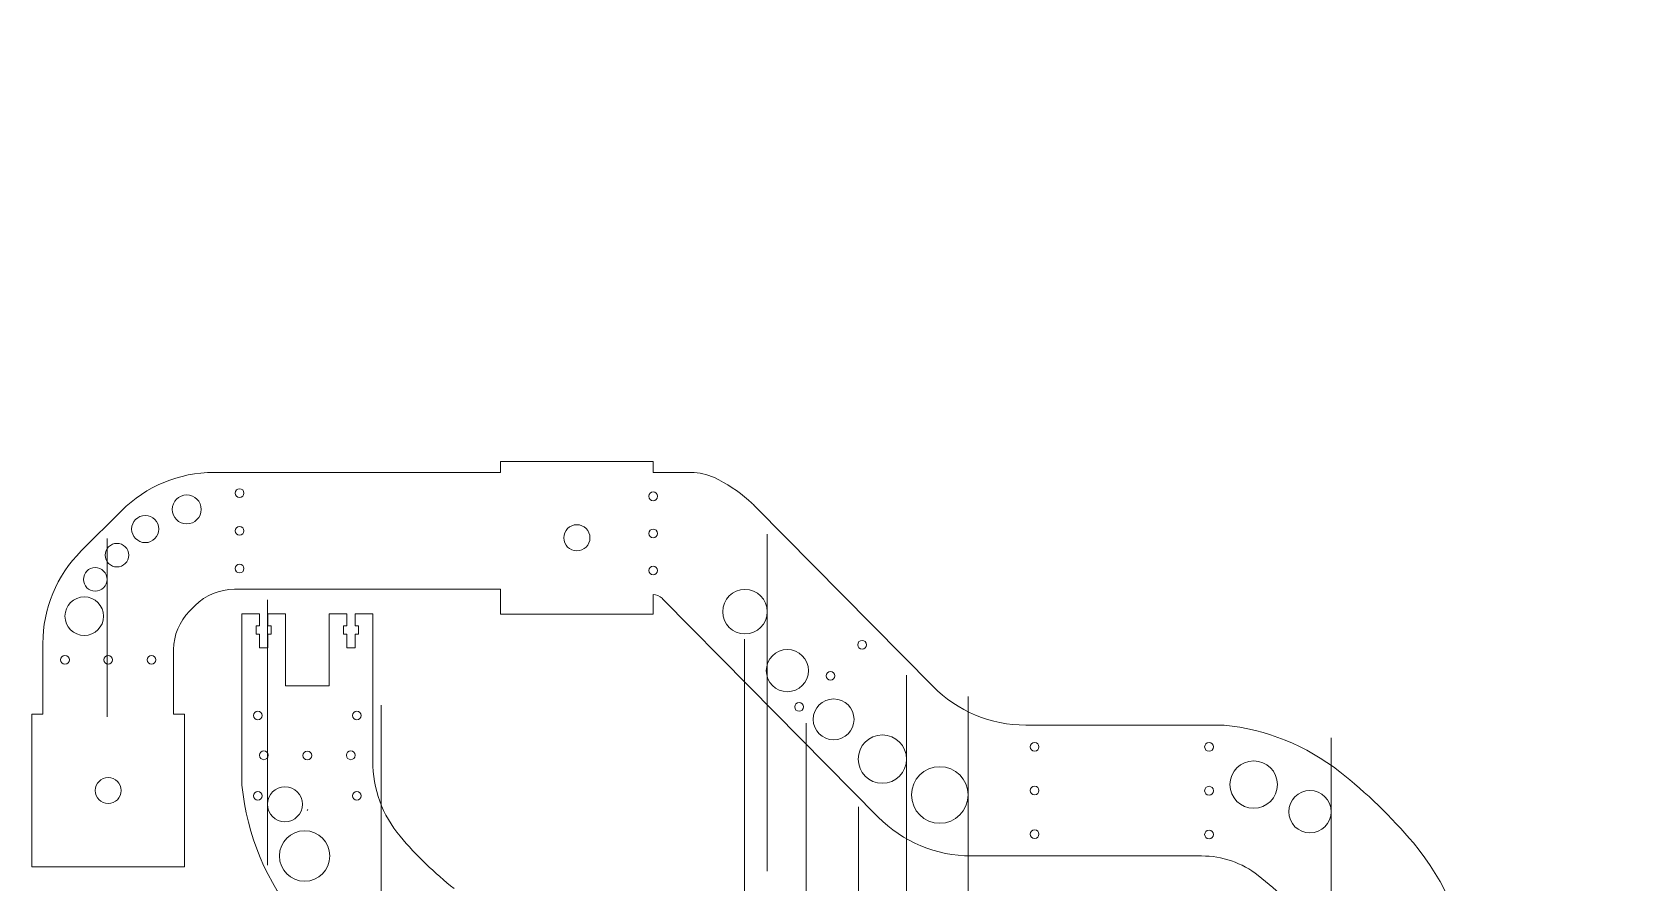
# Model space of a CAD drawing. Header units: millimetres. Extents: x -1040 to 375, y -613 to 390.
# Drawn here: x -381 to 351, y 0 to 390 of the extents above; entities that cross this region are included whole.
import ezdxf

# ---------------------------------------------------------------- set-up
doc = ezdxf.new("R2010")
doc.units = ezdxf.units.MM
doc.header["$MEASUREMENT"] = 0
doc.layers.add('Layer 1', color=7, linetype='Continuous')

msp = doc.modelspace()

# ---------------------------------------------------------------- linework, layer by layer
at = {"layer": 'Layer 1', "color": 1, "lineweight": 9}
for points, knots in [([(-54.417, -39.7806), (-54.417, -46.9482), (-48.6066, -52.7586), (-41.439, -52.7586), (-41.439, -52.7586), (-34.2715, -52.7586), (-28.461, -46.9482), (-28.461, -39.7806), (-28.461, -39.7806), (-28.461, -32.6131), (-34.2714, -26.8026), (-41.439, -26.8026), (-41.439, -26.8026), (-48.6065, -26.8025), (-54.417, -32.613), (-54.417, -39.7805), (-54.417, -254.8055), (-54.417, 390.2754), (-54.417, -39.7806)], [0, 0, 0, 0, 0.2, 0.2, 0.2, 0.2, 0.4, 0.4, 0.4, 0.4, 0.6, 0.6, 0.6, 0.6, 1, 1, 1, 1.0001, 1.0001, 1.0001, 1.0001]), ([(-26.1887, -56.2355), (-26.1887, -62.3565), (-21.2267, -67.3185), (-15.1057, -67.3185), (-15.1057, -67.3185), (-8.9847, -67.3185), (-4.0227, -62.3565), (-4.0227, -56.2355), (-4.0227, -56.2355), (-4.0226, -50.1145), (-8.9847, -45.1525), (-15.1056, -45.1525), (-15.1056, -45.1525), (-21.2266, -45.1524), (-26.1887, -50.1145), (-26.1887, -56.2354), (-26.1887, -239.8624), (-26.1887, 311.0245), (-26.1887, -56.2355)], [0, 0, 0, 0, 0.2, 0.2, 0.2, 0.2, 0.4, 0.4, 0.4, 0.4, 0.6, 0.6, 0.6, 0.6, 1, 1, 1, 1.0001, 1.0001, 1.0001, 1.0001]), ([(-273.3009, 35.8857), (-273.3009, 31.4444), (-269.7005, 27.8439), (-265.2591, 27.8439), (-265.2591, 27.8439), (-260.8178, 27.8439), (-257.2173, 31.4443), (-257.2173, 35.8857), (-257.2173, 35.8857), (-257.2173, 40.3271), (-260.8177, 43.9275), (-265.2591, 43.9275), (-265.2591, 43.9275), (-269.7004, 43.9275), (-273.3009, 40.3271), (-273.3009, 35.8858), (-273.3009, -97.3532), (-273.3009, 302.3637), (-273.3009, 35.8857)], [0, 0, 0, 0, 0.2, 0.2, 0.2, 0.2, 0.4, 0.4, 0.4, 0.4, 0.6, 0.6, 0.6, 0.6, 1, 1, 1, 1.0001, 1.0001, 1.0001, 1.0001]), ([(-44.0078, 124.2359), (-44.0078, 129.8739), (-48.5783, 134.4444), (-54.2163, 134.4444), (-54.2163, 134.4444), (-59.8543, 134.4444), (-64.4248, 129.8739), (-64.4248, 124.2359), (-64.4248, 124.2359), (-64.4248, 118.5979), (-59.8543, 114.0274), (-54.2163, 114.0274), (-54.2163, 114.0274), (-48.5783, 114.0273), (-44.0078, 118.5978), (-44.0078, 124.2358), (-44.0078, 293.3758), (-44.0078, -214.0441), (-44.0078, 124.2359)], [0, 0, 0, 0, 0.2, 0.2, 0.2, 0.2, 0.4, 0.4, 0.4, 0.4, 0.6, 0.6, 0.6, 0.6, 1, 1, 1, 1.0001, 1.0001, 1.0001, 1.0001]), ([(-221.0304, -32.1129), (-221.0304, -37.4882), (-216.6728, -41.8459), (-211.2974, -41.8459), (-211.2974, -41.8459), (-205.922, -41.8459), (-201.5644, -37.4883), (-201.5644, -32.1129), (-201.5644, -32.1129), (-201.5644, -26.7375), (-205.922, -22.3799), (-211.2974, -22.3799), (-211.2974, -22.3799), (-216.6727, -22.3798), (-221.0304, -26.7374), (-221.0304, -32.1128), (-221.0304, -193.3748), (-221.0304, 290.4051), (-221.0304, -32.1129)], [0, 0, 0, 0, 0.2, 0.2, 0.2, 0.2, 0.4, 0.4, 0.4, 0.4, 0.6, 0.6, 0.6, 0.6, 1, 1, 1, 1.0001, 1.0001, 1.0001, 1.0001]), ([(48.1323, 40.1579), (48.1323, 47.3255), (42.3219, 53.1359), (35.1543, 53.1359), (35.1543, 53.1359), (27.9868, 53.1359), (22.1763, 47.3255), (22.1763, 40.1579), (22.1763, 40.1579), (22.1763, 32.9904), (27.9867, 27.1799), (35.1543, 27.1799), (35.1543, 27.1799), (42.3218, 27.1798), (48.1323, 32.9903), (48.1323, 40.1578), (48.1323, 255.1828), (48.1323, -389.8981), (48.1323, 40.1579)], [0, 0, 0, 0, 0.2, 0.2, 0.2, 0.2, 0.4, 0.4, 0.4, 0.4, 0.6, 0.6, 0.6, 0.6, 1, 1, 1, 1.0001, 1.0001, 1.0001, 1.0001]), ([(19.904, 56.6128), (19.904, 62.7338), (14.942, 67.6958), (8.821, 67.6958), (8.821, 67.6958), (2.7, 67.6958), (-2.262, 62.7338), (-2.262, 56.6128), (-2.262, 56.6128), (-2.2621, 50.4918), (2.7, 45.5298), (8.8209, 45.5298), (8.8209, 45.5298), (14.9419, 45.5297), (19.904, 50.4918), (19.904, 56.6127), (19.904, 240.2397), (19.904, -310.6472), (19.904, 56.6128)], [0, 0, 0, 0, 0.2, 0.2, 0.2, 0.2, 0.4, 0.4, 0.4, 0.4, 0.6, 0.6, 0.6, 0.6, 1, 1, 1, 1.0001, 1.0001, 1.0001, 1.0001]), ([(-2.1418, -74.4773), (-2.1418, -79.6496), (2.0512, -83.8426), (7.2235, -83.8426), (7.2235, -83.8426), (12.3959, -83.8426), (16.5889, -79.6496), (16.5889, -74.4773), (16.5889, -74.4773), (16.5889, -69.305), (12.3959, -65.112), (7.2236, -65.1119), (7.2236, -65.1119), (2.0513, -65.1119), (-2.1417, -69.3049), (-2.1418, -74.4772), (-2.1448, -229.6462), (-2.1418, 235.8607), (-2.1418, -74.4773)], [0, 0, 0, 0, 0.2, 0.2, 0.2, 0.2, 0.4, 0.4, 0.4, 0.4, 0.6, 0.6, 0.6, 0.6, 1, 1, 1, 1.0001, 1.0001, 1.0001, 1.0001]), ([(-346.8559, 139.0776), (-346.8559, 142.0647), (-349.2774, 144.4863), (-352.2646, 144.4863), (-352.2646, 144.4863), (-355.2518, 144.4863), (-357.6734, 142.0648), (-357.6734, 139.0776), (-357.6734, 139.0776), (-357.6734, 136.0904), (-355.2518, 133.6688), (-352.2646, 133.6688), (-352.2646, 133.6688), (-349.2775, 133.6688), (-346.8559, 136.0904), (-346.8559, 139.0775), (-346.8559, 228.6905), (-346.8559, -40.1484), (-346.8559, 139.0776)], [0, 0, 0, 0, 0.2, 0.2, 0.2, 0.2, 0.4, 0.4, 0.4, 0.4, 0.6, 0.6, 0.6, 0.6, 1, 1, 1, 1.0001, 1.0001, 1.0001, 1.0001]), ([(37.7231, -123.8586), (37.7231, -129.4966), (42.2936, -134.0671), (47.9316, -134.0671), (47.9316, -134.0671), (53.5696, -134.0671), (58.1401, -129.4966), (58.1401, -123.8586), (58.1401, -123.8586), (58.1401, -118.2206), (53.5696, -113.6501), (47.9316, -113.6501), (47.9316, -113.6501), (42.2936, -113.65), (37.7231, -118.2205), (37.7231, -123.8585), (37.7231, -292.9985), (37.7231, 214.4214), (37.7231, -123.8586)], [0, 0, 0, 0, 0.2, 0.2, 0.2, 0.2, 0.4, 0.4, 0.4, 0.4, 0.6, 0.6, 0.6, 0.6, 1, 1, 1, 1.0001, 1.0001, 1.0001, 1.0001]), ([(214.7457, 32.4902), (214.7457, 37.8655), (210.3881, 42.2232), (205.0127, 42.2232), (205.0127, 42.2232), (199.6373, 42.2232), (195.2797, 37.8656), (195.2797, 32.4902), (195.2797, 32.4902), (195.2797, 27.1148), (199.6373, 22.7572), (205.0127, 22.7572), (205.0127, 22.7572), (210.388, 22.7571), (214.7457, 27.1147), (214.7457, 32.4901), (214.7457, 193.7521), (214.7457, -290.0278), (214.7457, 32.4902)], [0, 0, 0, 0, 0.2, 0.2, 0.2, 0.2, 0.4, 0.4, 0.4, 0.4, 0.6, 0.6, 0.6, 0.6, 1, 1, 1, 1.0001, 1.0001, 1.0001, 1.0001]), ([(-303.6746, 171.1838), (-303.6746, 174.8476), (-306.6447, 177.8176), (-310.3085, 177.8176), (-310.3085, 177.8176), (-313.9722, 177.8176), (-316.9423, 174.8476), (-316.9423, 171.1838), (-316.9423, 171.1838), (-316.9423, 167.5201), (-313.9723, 164.55), (-310.3085, 164.55), (-310.3085, 164.55), (-306.6447, 164.5499), (-303.6746, 167.52), (-303.6746, 171.1838)], [0, 0, 0, 0, 0.2, 0.2, 0.2, 0.2, 0.4, 0.4, 0.4, 0.4, 0.6, 0.6, 0.6, 0.6, 1, 1, 1, 1]), ([(-284.0484, 178.6779), (-284.0484, 179.7825), (-284.9439, 180.6779), (-286.0484, 180.6779), (-286.0484, 180.6779), (-287.153, 180.6779), (-288.0484, 179.7825), (-288.0484, 178.6779), (-288.0484, 178.6779), (-288.0484, 177.5734), (-287.153, 176.6779), (-286.0484, 176.6779), (-286.0484, 176.6779), (-284.9439, 176.6779), (-284.0484, 177.5733), (-284.0484, 178.6779)], [0, 0, 0, 0, 0.2, 0.2, 0.2, 0.2, 0.4, 0.4, 0.4, 0.4, 0.6, 0.6, 0.6, 0.6, 1, 1, 1, 1]), ([(-94.3085, 177.1838), (-94.3085, 178.2884), (-95.2039, 179.1838), (-96.3085, 179.1838), (-96.3085, 179.1838), (-97.413, 179.1838), (-98.3085, 178.2884), (-98.3085, 177.1838), (-98.3085, 177.1838), (-98.3085, 176.0792), (-97.413, 175.1838), (-96.3085, 175.1838), (-96.3085, 175.1838), (-95.2039, 175.1838), (-94.3085, 176.0792), (-94.3085, 177.1838)], [0, 0, 0, 0, 0.2, 0.2, 0.2, 0.2, 0.4, 0.4, 0.4, 0.4, 0.6, 0.6, 0.6, 0.6, 1, 1, 1, 1]), ([(-323.0529, 162.1838), (-323.0529, 165.6387), (-325.8536, 168.4394), (-329.3085, 168.4394), (-329.3085, 168.4394), (-332.7633, 168.4394), (-335.564, 165.6387), (-335.564, 162.1838), (-335.564, 162.1838), (-335.564, 158.729), (-332.7633, 155.9282), (-329.3085, 155.9282), (-329.3085, 155.9282), (-325.8536, 155.9282), (-323.0529, 158.7289), (-323.0529, 162.1838)], [0, 0, 0, 0, 0.2, 0.2, 0.2, 0.2, 0.4, 0.4, 0.4, 0.4, 0.6, 0.6, 0.6, 0.6, 1, 1, 1, 1]), ([(-284.0484, 161.3485), (-284.0484, 162.4531), (-284.9439, 163.3485), (-286.0484, 163.3485), (-286.0484, 163.3485), (-287.153, 163.3485), (-288.0484, 162.4531), (-288.0484, 161.3485), (-288.0484, 161.3485), (-288.0484, 160.244), (-287.153, 159.3485), (-286.0484, 159.3485), (-286.0484, 159.3485), (-284.9439, 159.3485), (-284.0484, 160.2439), (-284.0484, 161.3485)], [0, 0, 0, 0, 0.2, 0.2, 0.2, 0.2, 0.4, 0.4, 0.4, 0.4, 0.6, 0.6, 0.6, 0.6, 1, 1, 1, 1]), ([(-125.3085, 158.1626), (-125.3085, 161.4763), (-127.9947, 164.1626), (-131.3085, 164.1626), (-131.3085, 164.1626), (-134.6222, 164.1626), (-137.3085, 161.4763), (-137.3085, 158.1626), (-137.3085, 158.1626), (-137.3085, 154.8489), (-134.6222, 152.1626), (-131.3085, 152.1626), (-131.3085, 152.1626), (-127.9948, 152.1626), (-125.3085, 154.8489), (-125.3085, 158.1626)], [0, 0, 0, 0, 0.2, 0.2, 0.2, 0.2, 0.4, 0.4, 0.4, 0.4, 0.6, 0.6, 0.6, 0.6, 1, 1, 1, 1]), ([(-94.3085, 160.1871), (-94.3085, 161.2917), (-95.2039, 162.1871), (-96.3085, 162.1871), (-96.3085, 162.1871), (-97.413, 162.1871), (-98.3085, 161.2917), (-98.3085, 160.1871), (-98.3085, 160.1871), (-98.3085, 159.0826), (-97.413, 158.1871), (-96.3085, 158.1871), (-96.3085, 158.1871), (-95.2039, 158.1871), (-94.3085, 159.0825), (-94.3085, 160.1871)], [0, 0, 0, 0, 0.2, 0.2, 0.2, 0.2, 0.4, 0.4, 0.4, 0.4, 0.6, 0.6, 0.6, 0.6, 1, 1, 1, 1]), ([(-336.8997, 150.1838), (-336.8997, 153.171), (-339.3213, 155.5926), (-342.3085, 155.5926), (-342.3085, 155.5926), (-345.2956, 155.5926), (-347.7172, 153.171), (-347.7172, 150.1838), (-347.7172, 150.1838), (-347.7172, 147.1966), (-345.2957, 144.7751), (-342.3085, 144.7751), (-342.3085, 144.7751), (-339.3213, 144.775), (-336.8997, 147.1966), (-336.8997, 150.1838)], [0, 0, 0, 0, 0.2, 0.2, 0.2, 0.2, 0.4, 0.4, 0.4, 0.4, 0.6, 0.6, 0.6, 0.6, 1, 1, 1, 1]), ([(-284.0484, 144.0191), (-284.0484, 145.1237), (-284.9439, 146.0191), (-286.0484, 146.0191), (-286.0484, 146.0191), (-287.153, 146.0191), (-288.0484, 145.1237), (-288.0484, 144.0191), (-288.0484, 144.0191), (-288.0484, 142.9146), (-287.153, 142.0191), (-286.0484, 142.0191), (-286.0484, 142.0191), (-284.9439, 142.0191), (-284.0484, 142.9145), (-284.0484, 144.0191)], [0, 0, 0, 0, 0.2, 0.2, 0.2, 0.2, 0.4, 0.4, 0.4, 0.4, 0.6, 0.6, 0.6, 0.6, 1, 1, 1, 1]), ([(-94.3085, 143.1904), (-94.3085, 144.295), (-95.2039, 145.1904), (-96.3085, 145.1904), (-96.3085, 145.1904), (-97.413, 145.1904), (-98.3085, 144.295), (-98.3085, 143.1904), (-98.3085, 143.1904), (-98.3085, 142.0859), (-97.413, 141.1904), (-96.3085, 141.1904), (-96.3085, 141.1904), (-95.2039, 141.1904), (-94.3085, 142.0858), (-94.3085, 143.1904)], [0, 0, 0, 0, 0.2, 0.2, 0.2, 0.2, 0.4, 0.4, 0.4, 0.4, 0.6, 0.6, 0.6, 0.6, 1, 1, 1, 1]), ([(-348.4707, 122.1838), (-348.4707, 127.0648), (-352.4275, 131.0215), (-357.3084, 131.0216), (-357.3084, 131.0216), (-362.1894, 131.0216), (-366.1462, 127.0648), (-366.1462, 122.1838), (-366.1462, 122.1838), (-366.1462, 117.3029), (-362.1894, 113.3461), (-357.3085, 113.3461), (-357.3085, 113.3461), (-352.4275, 113.346), (-348.4707, 117.3028), (-348.4707, 122.1838)], [0, 0, 0, 0, 0.2, 0.2, 0.2, 0.2, 0.4, 0.4, 0.4, 0.4, 0.6, 0.6, 0.6, 0.6, 1, 1, 1, 1]), ([(1.5279, 109.0998), (1.5279, 110.2044), (0.6325, 111.0998), (-0.4721, 111.0998), (-0.4721, 111.0998), (-1.5766, 111.0998), (-2.4721, 110.2044), (-2.4721, 109.0998), (-2.4721, 109.0998), (-2.4721, 107.9952), (-1.5766, 107.0998), (-0.4721, 107.0998), (-0.4721, 107.0998), (0.6325, 107.0998), (1.5279, 107.9952), (1.5279, 109.0998)], [0, 0, 0, 0, 0.2, 0.2, 0.2, 0.2, 0.4, 0.4, 0.4, 0.4, 0.6, 0.6, 0.6, 0.6, 1, 1, 1, 1]), ([(-364.1506, 102.1838), (-364.1506, 103.2884), (-365.046, 104.1838), (-366.1506, 104.1838), (-366.1506, 104.1838), (-367.2551, 104.1838), (-368.1506, 103.2884), (-368.1506, 102.1838), (-368.1506, 102.1838), (-368.1506, 101.0792), (-367.2551, 100.1838), (-366.1506, 100.1838), (-366.1506, 100.1838), (-365.046, 100.1838), (-364.1506, 101.0792), (-364.1506, 102.1838)], [0, 0, 0, 0, 0.2, 0.2, 0.2, 0.2, 0.4, 0.4, 0.4, 0.4, 0.6, 0.6, 0.6, 0.6, 1, 1, 1, 1]), ([(-344.3085, 102.1838), (-344.3085, 103.2884), (-345.2039, 104.1838), (-346.3085, 104.1838), (-346.3085, 104.1838), (-347.413, 104.1838), (-348.3085, 103.2884), (-348.3085, 102.1838), (-348.3085, 102.1838), (-348.3085, 101.0792), (-347.413, 100.1838), (-346.3085, 100.1838), (-346.3085, 100.1838), (-345.2039, 100.1838), (-344.3085, 101.0792), (-344.3085, 102.1838)], [0, 0, 0, 0, 0.2, 0.2, 0.2, 0.2, 0.4, 0.4, 0.4, 0.4, 0.6, 0.6, 0.6, 0.6, 1, 1, 1, 1]), ([(-324.4664, 102.1838), (-324.4664, 103.2884), (-325.3618, 104.1838), (-326.4664, 104.1838), (-326.4664, 104.1838), (-327.5709, 104.1838), (-328.4664, 103.2884), (-328.4664, 102.1838), (-328.4664, 102.1838), (-328.4664, 101.0792), (-327.5709, 100.1838), (-326.4664, 100.1838), (-326.4664, 100.1838), (-325.3618, 100.1838), (-324.4664, 101.0792), (-324.4664, 102.1838)], [0, 0, 0, 0, 0.2, 0.2, 0.2, 0.2, 0.4, 0.4, 0.4, 0.4, 0.6, 0.6, 0.6, 0.6, 1, 1, 1, 1]), ([(-25.0797, 97.2224), (-25.0797, 102.5671), (-29.4124, 106.8998), (-34.7571, 106.8998), (-34.7571, 106.8998), (-40.1018, 106.8999), (-44.4345, 102.5671), (-44.4345, 97.2225), (-44.4345, 97.2225), (-44.4345, 91.8778), (-40.1018, 87.5451), (-34.7571, 87.5451), (-34.7571, 87.5451), (-29.4125, 87.545), (-25.0797, 91.8777), (-25.0797, 97.2224)], [0, 0, 0, 0, 0.2, 0.2, 0.2, 0.2, 0.4, 0.4, 0.4, 0.4, 0.6, 0.6, 0.6, 0.6, 1, 1, 1, 1]), ([(-12.934, 94.82), (-12.934, 95.9245), (-13.8295, 96.82), (-14.934, 96.82), (-14.934, 96.82), (-16.0386, 96.82), (-16.934, 95.9245), (-16.934, 94.82), (-16.934, 94.82), (-16.934, 93.7154), (-16.0386, 92.82), (-14.934, 92.82), (-14.934, 92.82), (-13.8295, 92.82), (-12.934, 93.7154), (-12.934, 94.82)], [0, 0, 0, 0, 0.2, 0.2, 0.2, 0.2, 0.4, 0.4, 0.4, 0.4, 0.6, 0.6, 0.6, 0.6, 1, 1, 1, 1]), ([(267.0162, -35.5084), (267.0162, -31.0671), (263.4158, -27.4666), (258.9744, -27.4666), (258.9744, -27.4666), (254.5331, -27.4666), (250.9326, -31.067), (250.9326, -35.5084), (250.9326, -35.5084), (250.9326, -39.9498), (254.533, -43.5502), (258.9744, -43.5502), (258.9744, -43.5502), (263.4157, -43.5502), (267.0162, -39.9498), (267.0162, -35.5085), (267.0162, 97.7305), (267.0162, -301.9864), (267.0162, -35.5084)], [0, 0, 0, 0, 0.2, 0.2, 0.2, 0.2, 0.4, 0.4, 0.4, 0.4, 0.6, 0.6, 0.6, 0.6, 1, 1, 1, 1.0001, 1.0001, 1.0001, 1.0001]), ([(-27.396, 80.5401), (-27.396, 81.6447), (-28.2914, 82.5401), (-29.396, 82.5401), (-29.396, 82.5401), (-30.5006, 82.5401), (-31.396, 81.6447), (-31.396, 80.5401), (-31.396, 80.5401), (-31.396, 79.4356), (-30.5006, 78.5401), (-29.396, 78.5401), (-29.396, 78.5401), (-28.2914, 78.5401), (-27.396, 79.4355), (-27.396, 80.5401)], [0, 0, 0, 0, 0.2, 0.2, 0.2, 0.2, 0.4, 0.4, 0.4, 0.4, 0.6, 0.6, 0.6, 0.6, 1, 1, 1, 1]), ([(-4.1429, 74.8546), (-4.1429, 80.0269), (-8.3359, 84.2199), (-13.5082, 84.2199), (-13.5082, 84.2199), (-18.6806, 84.2199), (-22.8736, 80.0269), (-22.8736, 74.8546), (-22.8736, 74.8546), (-22.8736, 69.6823), (-18.6806, 65.4893), (-13.5083, 65.4892), (-13.5083, 65.4892), (-8.336, 65.4892), (-4.143, 69.6822), (-4.1429, 74.8545), (-4.1429, 74.8545), (-4.1429, 74.8545), (-4.1429, 74.8546)], [0, 0, 0, 0, 0.2, 0.2, 0.2, 0.2, 0.4, 0.4, 0.4, 0.4, 0.6, 0.6, 0.6, 0.6, 1, 1, 1, 1.0001, 1.0001, 1.0001, 1.0001]), ([(-279.7106, 76.5985), (-279.7106, 75.4939), (-278.8151, 74.5985), (-277.7106, 74.5985), (-277.7106, 74.5985), (-276.606, 74.5985), (-275.7106, 75.4939), (-275.7106, 76.5985), (-275.7106, 76.5985), (-275.7106, 77.7031), (-276.606, 78.5985), (-277.7106, 78.5985), (-277.7106, 78.5985), (-278.8151, 78.5985), (-279.7106, 77.7031), (-279.7106, 76.5985)], [0, 0, 0, 0, 0.2, 0.2, 0.2, 0.2, 0.4, 0.4, 0.4, 0.4, 0.6, 0.6, 0.6, 0.6, 1, 1, 1, 1]), ([(-234.2419, 76.5985), (-234.2419, 75.4939), (-233.3465, 74.5985), (-232.2419, 74.5985), (-232.2419, 74.5985), (-231.1373, 74.5985), (-230.2419, 75.4939), (-230.2419, 76.5985), (-230.2419, 76.5985), (-230.2419, 77.7031), (-231.1373, 78.5985), (-232.2419, 78.5985), (-232.2419, 78.5985), (-233.3465, 78.5985), (-234.2419, 77.7031), (-234.2419, 76.5985)], [0, 0, 0, 0, 0.2, 0.2, 0.2, 0.2, 0.4, 0.4, 0.4, 0.4, 0.6, 0.6, 0.6, 0.6, 1, 1, 1, 1]), ([(-276.8991, 58.3505), (-276.8991, 57.2459), (-276.0037, 56.3505), (-274.8991, 56.3505), (-274.8991, 56.3505), (-273.7946, 56.3505), (-272.8991, 57.2459), (-272.8991, 58.3505), (-272.8991, 58.3505), (-272.8991, 59.455), (-273.7945, 60.3505), (-274.8991, 60.3505), (-274.8991, 60.3505), (-276.0037, 60.3505), (-276.8991, 59.4551), (-276.8991, 58.3505)], [0, 0, 0, 0, 0.2, 0.2, 0.2, 0.2, 0.4, 0.4, 0.4, 0.4, 0.6, 0.6, 0.6, 0.6, 1, 1, 1, 1]), ([(-256.9762, 58.2878), (-256.9762, 57.1833), (-256.0808, 56.2878), (-254.9762, 56.2878), (-254.9762, 56.2878), (-253.8717, 56.2878), (-252.9762, 57.1833), (-252.9762, 58.2878), (-252.9762, 58.2878), (-252.9762, 59.3924), (-253.8717, 60.2878), (-254.9762, 60.2878), (-254.9762, 60.2878), (-256.0808, 60.2878), (-256.9762, 59.3924), (-256.9762, 58.2878)], [0, 0, 0, 0, 0.2, 0.2, 0.2, 0.2, 0.4, 0.4, 0.4, 0.4, 0.6, 0.6, 0.6, 0.6, 1, 1, 1, 1]), ([(-237.0534, 58.3505), (-237.0534, 57.2459), (-236.1579, 56.3505), (-235.0534, 56.3505), (-235.0534, 56.3505), (-233.9488, 56.3505), (-233.0534, 57.2459), (-233.0534, 58.3505), (-233.0534, 58.3505), (-233.0534, 59.455), (-233.9488, 60.3505), (-235.0533, 60.3505), (-235.0533, 60.3505), (-236.1579, 60.3505), (-237.0534, 59.4551), (-237.0534, 58.3505)], [0, 0, 0, 0, 0.2, 0.2, 0.2, 0.2, 0.4, 0.4, 0.4, 0.4, 0.6, 0.6, 0.6, 0.6, 1, 1, 1, 1]), ([(80.6915, 62.205), (80.6915, 63.3095), (79.7961, 64.205), (78.6915, 64.205), (78.6915, 64.205), (77.587, 64.205), (76.6915, 63.3095), (76.6915, 62.205), (76.6915, 62.205), (76.6915, 61.1004), (77.587, 60.205), (78.6915, 60.205), (78.6915, 60.205), (79.7961, 60.205), (80.6915, 61.1004), (80.6915, 62.205)], [0, 0, 0, 0, 0.2, 0.2, 0.2, 0.2, 0.4, 0.4, 0.4, 0.4, 0.6, 0.6, 0.6, 0.6, 1, 1, 1, 1]), ([(160.6915, 62.1838), (160.6915, 63.2884), (159.7961, 64.1838), (158.6915, 64.1838), (158.6915, 64.1838), (157.587, 64.1838), (156.6915, 63.2884), (156.6915, 62.1838), (156.6915, 62.1838), (156.6915, 61.0792), (157.587, 60.1838), (158.6915, 60.1838), (158.6915, 60.1838), (159.7961, 60.1838), (160.6915, 61.0792), (160.6915, 62.1838)], [0, 0, 0, 0, 0.2, 0.2, 0.2, 0.2, 0.4, 0.4, 0.4, 0.4, 0.6, 0.6, 0.6, 0.6, 1, 1, 1, 1]), ([(190.0607, 44.9227), (190.0607, 50.9337), (185.1879, 55.8066), (179.1769, 55.8066), (179.1769, 55.8066), (173.1659, 55.8066), (168.293, 50.9337), (168.293, 44.9228), (168.293, 44.9228), (168.293, 38.9118), (173.1658, 34.0389), (179.1768, 34.0389), (179.1768, 34.0389), (185.1878, 34.0388), (190.0607, 38.9117), (190.0607, 44.9227)], [0, 0, 0, 0, 0.2, 0.2, 0.2, 0.2, 0.4, 0.4, 0.4, 0.4, 0.6, 0.6, 0.6, 0.6, 1, 1, 1, 1]), ([(-340.3585, 42.1838), (-340.3585, 45.4699), (-343.0224, 48.1338), (-346.3085, 48.1338), (-346.3085, 48.1338), (-349.5945, 48.1338), (-352.2585, 45.4699), (-352.2585, 42.1838), (-352.2585, 42.1838), (-352.2585, 38.8977), (-349.5946, 36.2338), (-346.3085, 36.2338), (-346.3085, 36.2338), (-343.0224, 36.2338), (-340.3585, 38.8977), (-340.3585, 42.1838)], [0, 0, 0, 0, 0.2, 0.2, 0.2, 0.2, 0.4, 0.4, 0.4, 0.4, 0.6, 0.6, 0.6, 0.6, 1, 1, 1, 1]), ([(80.6915, 42.1838), (80.6915, 43.2884), (79.7961, 44.1838), (78.6915, 44.1838), (78.6915, 44.1838), (77.587, 44.1838), (76.6915, 43.2884), (76.6915, 42.1838), (76.6915, 42.1838), (76.6915, 41.0792), (77.587, 40.1838), (78.6915, 40.1838), (78.6915, 40.1838), (79.7961, 40.1838), (80.6915, 41.0792), (80.6915, 42.1838)], [0, 0, 0, 0, 0.2, 0.2, 0.2, 0.2, 0.4, 0.4, 0.4, 0.4, 0.6, 0.6, 0.6, 0.6, 1, 1, 1, 1]), ([(160.6915, 42.1157), (160.6915, 43.2202), (159.7961, 44.1157), (158.6915, 44.1157), (158.6915, 44.1157), (157.587, 44.1157), (156.6915, 43.2202), (156.6915, 42.1157), (156.6915, 42.1157), (156.6915, 41.0111), (157.587, 40.1157), (158.6915, 40.1157), (158.6915, 40.1157), (159.7961, 40.1157), (160.6915, 41.0111), (160.6915, 42.1157)], [0, 0, 0, 0, 0.2, 0.2, 0.2, 0.2, 0.4, 0.4, 0.4, 0.4, 0.6, 0.6, 0.6, 0.6, 1, 1, 1, 1]), ([(-279.7106, 39.7885), (-279.7106, 38.6839), (-278.8151, 37.7885), (-277.7106, 37.7885), (-277.7106, 37.7885), (-276.606, 37.7885), (-275.7106, 38.6839), (-275.7106, 39.7885), (-275.7106, 39.7885), (-275.7106, 40.8931), (-276.606, 41.7885), (-277.7106, 41.7885), (-277.7106, 41.7885), (-278.8151, 41.7885), (-279.7106, 40.8931), (-279.7106, 39.7885)], [0, 0, 0, 0, 0.2, 0.2, 0.2, 0.2, 0.4, 0.4, 0.4, 0.4, 0.6, 0.6, 0.6, 0.6, 1, 1, 1, 1]), ([(-234.2419, 39.7885), (-234.2419, 38.6839), (-233.3465, 37.7885), (-232.2419, 37.7885), (-232.2419, 37.7885), (-231.1373, 37.7885), (-230.2419, 38.6839), (-230.2419, 39.7885), (-230.2419, 39.7885), (-230.2419, 40.8931), (-231.1373, 41.7885), (-232.2419, 41.7885), (-232.2419, 41.7885), (-233.3465, 41.7885), (-234.2419, 40.8931), (-234.2419, 39.7885)], [0, 0, 0, 0, 0.2, 0.2, 0.2, 0.2, 0.4, 0.4, 0.4, 0.4, 0.6, 0.6, 0.6, 0.6, 1, 1, 1, 1]), ([(340.5712, -138.7003), (340.5712, -141.6874), (342.9927, -144.109), (345.9799, -144.109), (345.9799, -144.109), (348.9671, -144.109), (351.3887, -141.6875), (351.3887, -138.7003), (351.3887, -138.7003), (351.3887, -135.7131), (348.9671, -133.2915), (345.9799, -133.2915), (345.9799, -133.2915), (342.9928, -133.2915), (340.5712, -135.7131), (340.5712, -138.7002), (340.5712, -228.3132), (340.5712, 40.5257), (340.5712, -138.7003)], [0, 0, 0, 0, 0.2, 0.2, 0.2, 0.2, 0.4, 0.4, 0.4, 0.4, 0.6, 0.6, 0.6, 0.6, 1, 1, 1, 1.0001, 1.0001, 1.0001, 1.0001]), ([(-254.9925, 33.1935), (-254.9925, 33.1935), (-254.9233, 33.5251), (-254.9233, 33.5251), (-254.9233, 33.5251), (-254.8752, 33.4145), (-254.8271, 33.304), (-254.7788, 33.1935), (-254.7788, 33.1935), (-254.7788, 33.1935), (-254.9925, 33.1935), (-254.9925, 33.1935)], [0, 0, 0, 0, 0.25, 0.25, 0.25, 0.25, 0.5, 0.5, 0.5, 0.5, 1, 1, 1, 1]), ([(-267.7696, 12.1519), (-267.7696, 5.7666), (-262.5933, 0.5903), (-256.208, 0.5903), (-256.208, 0.5903), (-249.8228, 0.5903), (-244.6465, 5.7666), (-244.6465, 12.1519), (-244.6465, 12.1519), (-244.6465, 18.5371), (-249.8227, 23.7134), (-256.208, 23.7134), (-256.208, 23.7134), (-262.5932, 23.7135), (-267.7696, 18.5372), (-267.7696, 12.1519)], [0, 0, 0, 0, 0.2, 0.2, 0.2, 0.2, 0.4, 0.4, 0.4, 0.4, 0.6, 0.6, 0.6, 0.6, 1, 1, 1, 1]), ([(80.6915, 22.1626), (80.6915, 23.2672), (79.7961, 24.1626), (78.6915, 24.1626), (78.6915, 24.1626), (77.587, 24.1626), (76.6915, 23.2672), (76.6915, 22.1626), (76.6915, 22.1626), (76.6915, 21.0581), (77.587, 20.1626), (78.6915, 20.1626), (78.6915, 20.1626), (79.7961, 20.1626), (80.6915, 21.0581), (80.6915, 22.1626)], [0, 0, 0, 0, 0.2, 0.2, 0.2, 0.2, 0.4, 0.4, 0.4, 0.4, 0.6, 0.6, 0.6, 0.6, 1, 1, 1, 1]), ([(160.6915, 22.0475), (160.6915, 23.1521), (159.7961, 24.0475), (158.6915, 24.0475), (158.6915, 24.0475), (157.587, 24.0475), (156.6915, 23.1521), (156.6915, 22.0475), (156.6915, 22.0475), (156.6915, 20.943), (157.587, 20.0475), (158.6915, 20.0475), (158.6915, 20.0475), (159.7961, 20.0475), (160.6915, 20.943), (160.6915, 22.0475)], [0, 0, 0, 0, 0.2, 0.2, 0.2, 0.2, 0.4, 0.4, 0.4, 0.4, 0.6, 0.6, 0.6, 0.6, 1, 1, 1, 1])]:
    msp.add_open_spline(points, degree=3, knots=knots, dxfattribs=at)
for points in [[(-166.3085, 193.1626), (-166.3085, 193.1626), (-96.3085, 193.1626), (-96.3085, 193.1626)], [(-166.3085, 188.1626), (-166.3085, 188.1626), (-166.3085, 193.1626), (-166.3085, 193.1626)], [(-96.3085, 193.1626), (-96.3085, 193.1626), (-96.3085, 188.1626), (-96.3085, 188.1626)], [(-297.8275, 188.1626), (-313.7405, 188.1626), (-329.0017, 181.8412), (-340.2539, 170.589)], [(-297.8275, 188.1626), (-297.8275, 188.1626), (-166.3085, 188.1626), (-166.3085, 188.1626)], [(-78.9517, 188.1626), (-78.9517, 188.1626), (-96.3085, 188.1626), (-96.3085, 188.1626)], [(-68.238, 185.7506), (-71.5863, 187.3387), (-75.2458, 188.1626), (-78.9517, 188.1626)], [(-52.5897, 175.4489), (-57.3012, 179.5939), (-62.5681, 183.0613), (-68.238, 185.7506)], [(-358.7349, 152.108), (-358.7349, 152.108), (-340.2539, 170.589), (-340.2539, 170.589)], [(-49.0456, 172.0644), (-50.1804, 173.2404), (-51.3627, 174.3695), (-52.5897, 175.4489)], [(-49.0456, 172.0644), (-49.0456, 172.0644), (-9.6672, 132.1838), (-9.6672, 132.1838)], [(-358.7349, 152.108), (-369.9871, 140.8559), (-376.3085, 125.5946), (-376.3085, 109.6816)], [(-288.3954, 134.5344), (-295.1584, 134.5344), (-301.6444, 131.8478), (-306.4266, 127.0657)], [(-166.3085, 134.5344), (-166.3085, 134.5344), (-288.3954, 134.5344), (-288.3954, 134.5344)], [(-166.3085, 123.1626), (-166.3085, 123.1626), (-166.3085, 134.5344), (-166.3085, 134.5344)], [(-96.3085, 124.8018), (-96.3085, 124.8018), (-96.3085, 132.2116), (-96.3085, 132.2116)], [(-92.2213, 130.4008), (-93.3664, 131.4082), (-94.7929, 132.0402), (-96.3085, 132.2116)], [(-9.6672, 132.1838), (-9.6672, 132.1838), (31.9586, 90.0271), (31.9586, 90.0271)], [(-308.9861, 124.5061), (-308.9861, 124.5061), (-306.4266, 127.0657), (-306.4266, 127.0657)], [(-96.3085, 123.1626), (-96.3085, 123.1626), (-96.3085, 124.8018), (-96.3085, 124.8018)], [(-92.2213, 130.4008), (-92.1425, 130.3172), (-92.0628, 130.2346), (-91.9821, 130.1529)], [(-91.9821, 130.1529), (-91.9821, 130.1529), (-52.3616, 90.0271), (-52.3616, 90.0271)], [(-308.9861, 124.5061), (-313.6745, 119.8177), (-316.3085, 113.4589), (-316.3085, 106.8285)], [(-276.9762, 123.1935), (-276.9762, 123.1935), (-284.9762, 123.1935), (-284.9762, 123.1935)], [(-284.9762, 123.1935), (-284.9762, 123.1935), (-284.9762, 83.1935), (-284.9762, 83.1935)], [(-278.4262, 113.8791), (-278.4262, 113.8791), (-278.4262, 117.7791), (-278.4262, 117.7791)], [(-278.4262, 117.7791), (-278.4262, 117.7791), (-276.9762, 117.7791), (-276.9762, 117.7791)], [(-276.9762, 117.7791), (-276.9762, 117.7791), (-276.9762, 123.1935), (-276.9762, 123.1935)], [(-272.9762, 123.1935), (-272.9762, 123.1935), (-273.0762, 123.1935), (-273.0762, 123.1935)], [(-272.9762, 123.1935), (-272.9762, 123.1935), (-273.0762, 123.1935), (-273.0762, 123.1935)], [(-273.0762, 123.1935), (-273.0762, 123.1935), (-273.0762, 117.7791), (-273.0762, 117.7791)], [(-273.0762, 117.7791), (-273.0762, 117.7791), (-271.5262, 117.7791), (-271.5262, 117.7791)], [(-264.9762, 123.1935), (-264.9762, 123.1935), (-272.9762, 123.1935), (-272.9762, 123.1935)], [(-271.5262, 117.7791), (-271.5262, 117.7791), (-271.5262, 113.8791), (-271.5262, 113.8791)], [(-264.9762, 93.1935), (-264.9762, 93.1935), (-264.9762, 123.1935), (-264.9762, 123.1935)], [(-244.9762, 123.1935), (-244.9762, 123.1935), (-236.8762, 123.1935), (-236.8762, 123.1935)], [(-244.9762, 123.1935), (-244.9762, 123.1935), (-244.9762, 93.1935), (-244.9762, 93.1935)], [(-238.4262, 117.7791), (-238.4262, 117.7791), (-238.4262, 113.8791), (-238.4262, 113.8791)], [(-236.8762, 117.7791), (-236.8762, 117.7791), (-238.4262, 117.7791), (-238.4262, 117.7791)], [(-236.8762, 123.1935), (-236.8762, 123.1935), (-236.8762, 117.7791), (-236.8762, 117.7791)], [(-232.9762, 117.7791), (-232.9762, 117.7791), (-232.9762, 123.1935), (-232.9762, 123.1935)], [(-232.9762, 123.1935), (-232.9762, 123.1935), (-224.9762, 123.1935), (-224.9762, 123.1935)], [(-231.5262, 117.7791), (-231.5262, 117.7791), (-232.9762, 117.7791), (-232.9762, 117.7791)], [(-231.5262, 113.8791), (-231.5262, 113.8791), (-231.5262, 117.7791), (-231.5262, 117.7791)], [(-224.9762, 83.1935), (-224.9762, 83.1935), (-224.9762, 123.1935), (-224.9762, 123.1935)], [(-96.3085, 123.1626), (-96.3085, 123.1626), (-166.3085, 123.1626), (-166.3085, 123.1626)], [(-276.9762, 113.8791), (-276.9762, 113.8791), (-278.4262, 113.8791), (-278.4262, 113.8791)], [(-276.9762, 111.1935), (-276.9762, 111.1935), (-276.9762, 113.8791), (-276.9762, 113.8791)], [(-276.9762, 107.6685), (-276.9762, 107.6685), (-276.9762, 111.1935), (-276.9762, 111.1935)], [(-273.0762, 113.8791), (-273.0762, 113.8791), (-273.0762, 111.1935), (-273.0762, 111.1935)], [(-271.5262, 113.8791), (-271.5262, 113.8791), (-273.0762, 113.8791), (-273.0762, 113.8791)], [(-273.0762, 111.1935), (-273.0762, 111.1935), (-273.0762, 107.6685), (-273.0762, 107.6685)], [(-238.4262, 113.8791), (-238.4262, 113.8791), (-236.8762, 113.8791), (-236.8762, 113.8791)], [(-236.8762, 113.8791), (-236.8762, 113.8791), (-236.8762, 111.1935), (-236.8762, 111.1935)], [(-236.8762, 111.1935), (-236.8762, 111.1935), (-236.8762, 107.6685), (-236.8762, 107.6685)], [(-232.9762, 111.1935), (-232.9762, 111.1935), (-232.9762, 113.8791), (-232.9762, 113.8791)], [(-232.9762, 113.8791), (-232.9762, 113.8791), (-231.5262, 113.8791), (-231.5262, 113.8791)], [(-232.9762, 107.6685), (-232.9762, 107.6685), (-232.9762, 111.1935), (-232.9762, 111.1935)], [(-376.3085, 77.1838), (-376.3085, 77.1838), (-376.3085, 109.6816), (-376.3085, 109.6816)], [(-316.3085, 106.8285), (-316.3085, 106.8285), (-316.3085, 77.1838), (-316.3085, 77.1838)], [(-273.0762, 107.6685), (-273.0762, 107.6685), (-276.9762, 107.6685), (-276.9762, 107.6685)], [(-236.8762, 107.6685), (-236.8762, 107.6685), (-232.9762, 107.6685), (-232.9762, 107.6685)], [(-264.9762, 90.1935), (-264.9762, 90.1935), (-264.9762, 93.1935), (-264.9762, 93.1935)], [(-244.9762, 90.1935), (-244.9762, 90.1935), (-264.9762, 90.1935), (-264.9762, 90.1935)], [(-244.9762, 93.1935), (-244.9762, 93.1935), (-244.9762, 90.1935), (-244.9762, 90.1935)], [(-52.3616, 90.0271), (-52.3616, 90.0271), (6.8828, 30.0271), (6.8828, 30.0271)], [(31.9586, 90.0271), (43.2318, 78.6101), (58.6082, 72.1838), (74.653, 72.1838)], [(-284.9762, 83.1935), (-284.9762, 83.1935), (-284.9762, 44.7063), (-284.9762, 44.7063)], [(-224.9762, 55.657), (-224.9762, 55.657), (-224.9762, 83.1935), (-224.9762, 83.1935)], [(-381.3085, 7.1838), (-381.3085, 7.1838), (-381.3085, 77.1838), (-381.3085, 77.1838)], [(-381.3085, 77.1838), (-381.3085, 77.1838), (-376.3085, 77.1838), (-376.3085, 77.1838)], [(-316.3085, 77.1838), (-316.3085, 77.1838), (-311.3085, 77.1838), (-311.3085, 77.1838)], [(-311.3085, 77.1838), (-311.3085, 77.1838), (-311.3085, 7.1838), (-311.3085, 7.1838)], [(165.6936, 72.1838), (165.6936, 72.1838), (74.653, 72.1838), (74.653, 72.1838)], [(218.6453, 50.81), (203.3749, 62.8053), (185.0121, 70.2174), (165.6936, 72.1838)], [(-224.9762, 55.657), (-224.9762, 43.0514), (-220.5251, 30.8506), (-212.4079, 21.2064)], [(-284.9762, 44.7063), (-282.7566, 21.701), (-273.5986, -0.0867), (-258.7158, -17.7693)], [(252.4311, 18.1466), (242.3176, 30.1628), (230.9962, 41.108), (218.6453, 50.81)], [(6.8828, 30.0271), (18.156, 18.6101), (33.5324, 12.1838), (49.5772, 12.1838)], [(-212.4079, 21.2064), (-204.964, 12.3621), (-196.6312, 4.3061), (-187.5405, -2.8349)], [(278.6915, -44.329), (276.4719, -21.3237), (267.3139, 0.464), (252.4311, 18.1466)], [(155.3111, 12.1838), (155.3111, 12.1838), (49.5772, 12.1838), (49.5772, 12.1838)], [(181.2558, 3.2122), (173.8567, 9.0244), (164.7202, 12.1838), (155.3111, 12.1838)], [(-311.3085, 7.1838), (-311.3085, 7.1838), (-381.3085, 7.1838), (-381.3085, 7.1838)], [(206.1232, -20.8291), (198.6793, -11.9848), (190.3465, -3.9288), (181.2558, 3.2122)]]:
    msp.add_open_spline(points, degree=3, dxfattribs=at)

doc.saveas('drawing.dxf')
